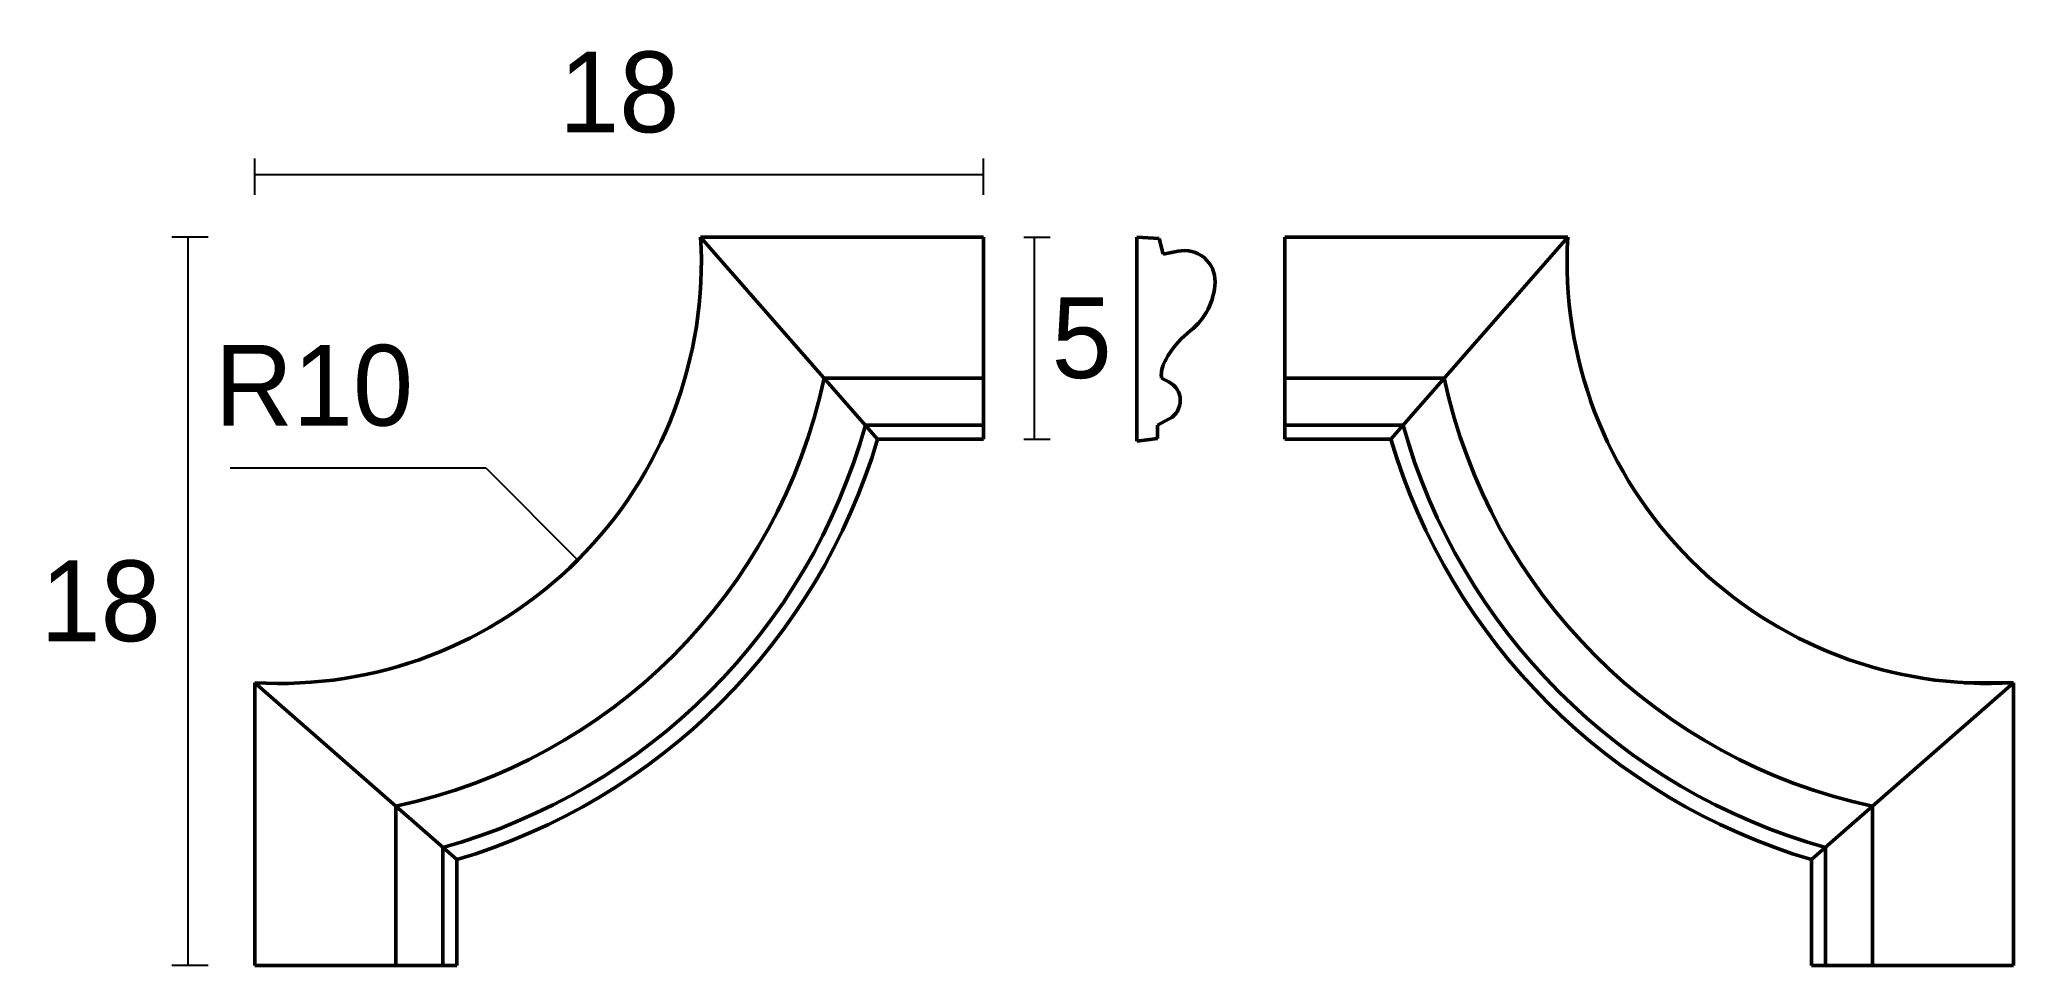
# Model space of a CAD drawing. Header units: millimetres. Extents: x -53 to 436, y 0 to 229.
import ezdxf

# ---------------------------------------------------------------- set-up
doc = ezdxf.new("R2010")
doc.units = ezdxf.units.MM
doc.layers.get('Defpoints').update_dxf_attribs({"color": 47})
doc.layers.add('cotation', color=7, linetype='Continuous', lineweight=30)
doc.layers.add('face lisse', color=7, linetype='Continuous', lineweight=50)
doc.styles.add('TENOR SANS', font='TenorSans-Regular.ttf')
doc.dimstyles.new('Com° 8 cm TENOR SANS', dxfattribs={"dimtxt": 20, "dimasz": 4, "dimexe": 4, "dimexo": 10, "dimgap": 10, "dimtad": 2, "dimtih": 1, "dimtoh": 1, "dimdec": 1, "dimlfac": 0.1, "dimtxsty": 'TENOR SANS', "dimblk": 'NONE', "dimcen": 2.5, "dimadec": 0, "dimazin": 0, "dimtfac": 1, "dimtdec": 1, "dimtmove": 0, "dimatfit": 3, "dimfxl": 5, "dimfxlon": 1, "dimarcsym": 0})

# ---------------------------------------------------------------- blocks, each defined once
blk = doc.blocks.new('1101BH')
at = {"layer": 'face lisse', "lineweight": 50}
for p, q in [((-107.97, 0), (-37.97, 0)), ((-107.97, 0), (-64.18, -50)), ((-37.97, 0), (-37.97, -50)), ((106.61, 0), (36.61, 0)), ((36.61, 0), (36.61, -50)), ((106.61, 0), (62.81, -50)), ((-77.4, -34.9), (-37.97, -34.9)), ((76.04, -34.9), (36.61, -34.9)), ((-67.2, -46.54), (-37.97, -46.54)), ((65.84, -46.54), (36.61, -46.54)), ((-37.97, -50), (-64.18, -50)), ((36.61, -50), (62.81, -50)), ((-218.28, -110.31), (-168.28, -154.1)), ((-218.28, -180.31), (-218.28, -110.31)), ((216.92, -110.31), (166.92, -154.1)), ((204.78, -110.31), (216.92, -110.31)), ((216.92, -180.31), (216.92, -110.31)), ((-183.38, -180.31), (-183.38, -140.88)), ((182.02, -180.31), (182.02, -140.88)), ((-171.74, -151.08), (-171.74, -180.31)), ((170.37, -151.08), (170.37, -180.31)), ((-168.28, -180.31), (-168.28, -154.1)), ((166.92, -180.31), (166.92, -154.1)), ((-218.28, -180.31), (-168.28, -180.31)), ((216.92, -180.31), (166.92, -180.31))]:
    blk.add_line(p, q, dxfattribs=at)
at = {"layer": 'face lisse', "color": 0, "lineweight": 50, "extrusion": (0, 0, -1)}
for p, q in [((0, -50.46), (0, 0)), ((0, 0), (5.5, -0.29)), ((5.5, -0.29), (6.45, -4.23)), ((6.45, -4.23), (10.17, -3.46)), ((7.82, -29.1), (7.82, -29.1)), ((6.08, -34.9), (7.89, -35.81)), ((7.99, -44.99), (5.12, -46.54)), ((5.12, -46.54), (5.12, -49.79)), ((5.12, -49.79), (0, -50.46))]:
    blk.add_line(p, q, dxfattribs=at)
at = {"layer": 'face lisse', "lineweight": 50}
for centre, radius, start, end in [((-212.21, -6.07), 104.41, 266.6667, 3.3333), ((210.85, -6.07), 104.41, 176.6667, 273.3333), ((-212.21, -6.07), 137.86, 282.0717, 347.9283), ((210.85, -6.07), 137.86, 192.0717, 257.9283), ((-212.21, -6.07), 150.55, 285.5948, 344.4052), ((210.85, -6.07), 150.55, 195.5948, 254.4052), ((-212.21, -6.07), 154.41, 286.5282, 343.4718), ((210.85, -6.07), 154.41, 196.5282, 253.4718)]:
    blk.add_arc(centre, radius, start, end, dxfattribs=at)
at = {"layer": 'face lisse', "color": 0, "lineweight": 50, "extrusion": (0, 0, -1)}
for centre, radius, start, end in [((-11.76, -10.85), 7.56, 77.7906, 182.0551), ((-3.27, -10.54), 16.06, 182.0551, 231.8211), ((-28, -42), 23.96, 32.5687, 51.8211), ((-21.54, -37.87), 16.29, 22.7056, 32.5687), ((-12.42, -34.05), 6.4, 352.3711, 22.7056), ((-5.54, -40.43), 5.18, 116.9844, 241.7216)]:
    blk.add_arc(centre, radius, start, end, dxfattribs=at)
blk = doc.blocks.new('*D60')
at = {"layer": 'cotation', "color": 0, "lineweight": -2, "ltscale": 0.1, "transparency": 16777216}
for p, q in [((-11.16, 180.24), (-20.16, 180.24)), ((-16.16, -0.07), (-16.16, 180.24)), ((-11.16, -0.07), (-20.16, -0.07))]:
    blk.add_line(p, q, dxfattribs=at)
at = {"layer": 'Defpoints', "color": 0, "ltscale": 0.1, "transparency": 16777216}
for p in [(-16.16, 180.24), (110.69, 180.24), (0.38, -0.07)]:
    blk.add_point(p, dxfattribs=at)
at = {"layer": 'cotation', "color": 0, "ltscale": 0.1, "transparency": 16777216, "insert": (-37.79, 90.08), "char_height": 20, "attachment_point": 5, "style": 'TENOR SANS'}
blk.add_mtext('18', dxfattribs=at)
blk = doc.blocks.new('_None')
blk = doc.blocks.new('*D61')
at = {"layer": 'cotation', "color": 0, "lineweight": -2, "ltscale": 0.1, "transparency": 16777216}
for p, q in [((0.38, 190.76), (0.38, 199.76)), ((0.38, 195.76), (180.69, 195.76)), ((180.69, 190.76), (180.69, 199.76))]:
    blk.add_line(p, q, dxfattribs=at)
at = {"layer": 'Defpoints', "color": 0, "ltscale": 0.1, "transparency": 16777216}
for p in [(180.69, 195.76), (180.69, 180.24), (0.38, 69.93)]:
    blk.add_point(p, dxfattribs=at)
at = {"layer": 'cotation', "color": 0, "ltscale": 0.1, "transparency": 16777216, "insert": (90.54, 216.08), "char_height": 20, "attachment_point": 5, "style": 'TENOR SANS'}
blk.add_mtext('18', dxfattribs=at)
blk = doc.blocks.new('*D62')
at = {"layer": 'cotation', "color": 0, "lineweight": -2, "ltscale": 0.1, "transparency": 16777216}
for p, q in [((190.69, 180.24), (197.21, 180.24)), ((193.21, 180.24), (193.21, 130.24)), ((190.69, 130.24), (197.21, 130.24))]:
    blk.add_line(p, q, dxfattribs=at)
at = {"layer": 'Defpoints', "color": 0, "ltscale": 0.1, "transparency": 16777216}
for p in [(180.69, 180.24), (180.69, 130.24), (193.21, 130.24)]:
    blk.add_point(p, dxfattribs=at)
at = {"layer": 'cotation', "color": 0, "ltscale": 0.1, "transparency": 16777216, "insert": (204.98, 155.24), "char_height": 20, "attachment_point": 5, "style": 'TENOR SANS'}
blk.add_mtext('5', dxfattribs=at)
blk = doc.blocks.new('*D59')
at = {"layer": 'cotation', "color": 0, "lineweight": -2, "ltscale": 0.1, "transparency": 16777216}
for p, q in [((-5.77, 123.12), (57.5, 123.12)), ((57.5, 123.12), (80.29, 100.33))]:
    blk.add_line(p, q, dxfattribs=at)
at = {"layer": 'Defpoints', "color": 0, "ltscale": 0.1, "transparency": 16777216}
for p in [(6.45, 174.16), (80.29, 100.33)]:
    blk.add_point(p, dxfattribs=at)
at = {"layer": 'cotation', "color": 0, "ltscale": 0.1, "transparency": 16777216, "insert": (15, 143.46), "char_height": 20, "attachment_point": 5, "style": 'TENOR SANS'}
blk.add_mtext('R10', dxfattribs=at)

msp = doc.modelspace()

# ---------------------------------------------------------------- block references
at = {"layer": 'face lisse', "ltscale": 0.1}
msp.add_blockref('1101BH', (218.66, 180.24), dxfattribs=at)

# ---------------------------------------------------------------- dimensions: what is measured, and where the dimension line sits
at = {"layer": 'cotation', "ltscale": 0.1}
dim = msp.add_linear_dim(base=(180.69, 195.76), p1=(0.38, 69.93), p2=(180.69, 180.24), dimstyle='Com° 8 cm TENOR SANS', dxfattribs=at)
dim.commit()
dim.dimension.update_dxf_attribs({"geometry": '*D61', "text_midpoint": (90.54, 216.08)})
dim = msp.add_linear_dim(base=(-16.16, 180.24), p1=(0.38, -0.07), p2=(110.69, 180.24), angle=90, dimstyle='Com° 8 cm TENOR SANS', dxfattribs=at)
dim.commit()
dim.dimension.update_dxf_attribs({"geometry": '*D60', "text_midpoint": (-37.79, 90.08)})
dim = msp.add_linear_dim(base=(193.21, 130.24), p1=(180.69, 180.24), p2=(180.69, 130.24), angle=90, dimstyle='Com° 8 cm TENOR SANS', override={"dimgap": 5}, dxfattribs=at)
dim.commit()
dim.dimension.update_dxf_attribs({"geometry": '*D62', "text_midpoint": (204.98, 155.24)})
dim = msp.add_radius_dim(center=(6.45, 174.16), mpoint=(80.29, 100.33), dimstyle='Com° 8 cm TENOR SANS', override={"dimrnd": 1, "dimsah": 1}, dxfattribs=at)
dim.commit()
dim.dimension.update_dxf_attribs({"geometry": '*D59', "text_midpoint": (15, 123.12), "dimtype": 164})

doc.saveas('drawing.dxf')
